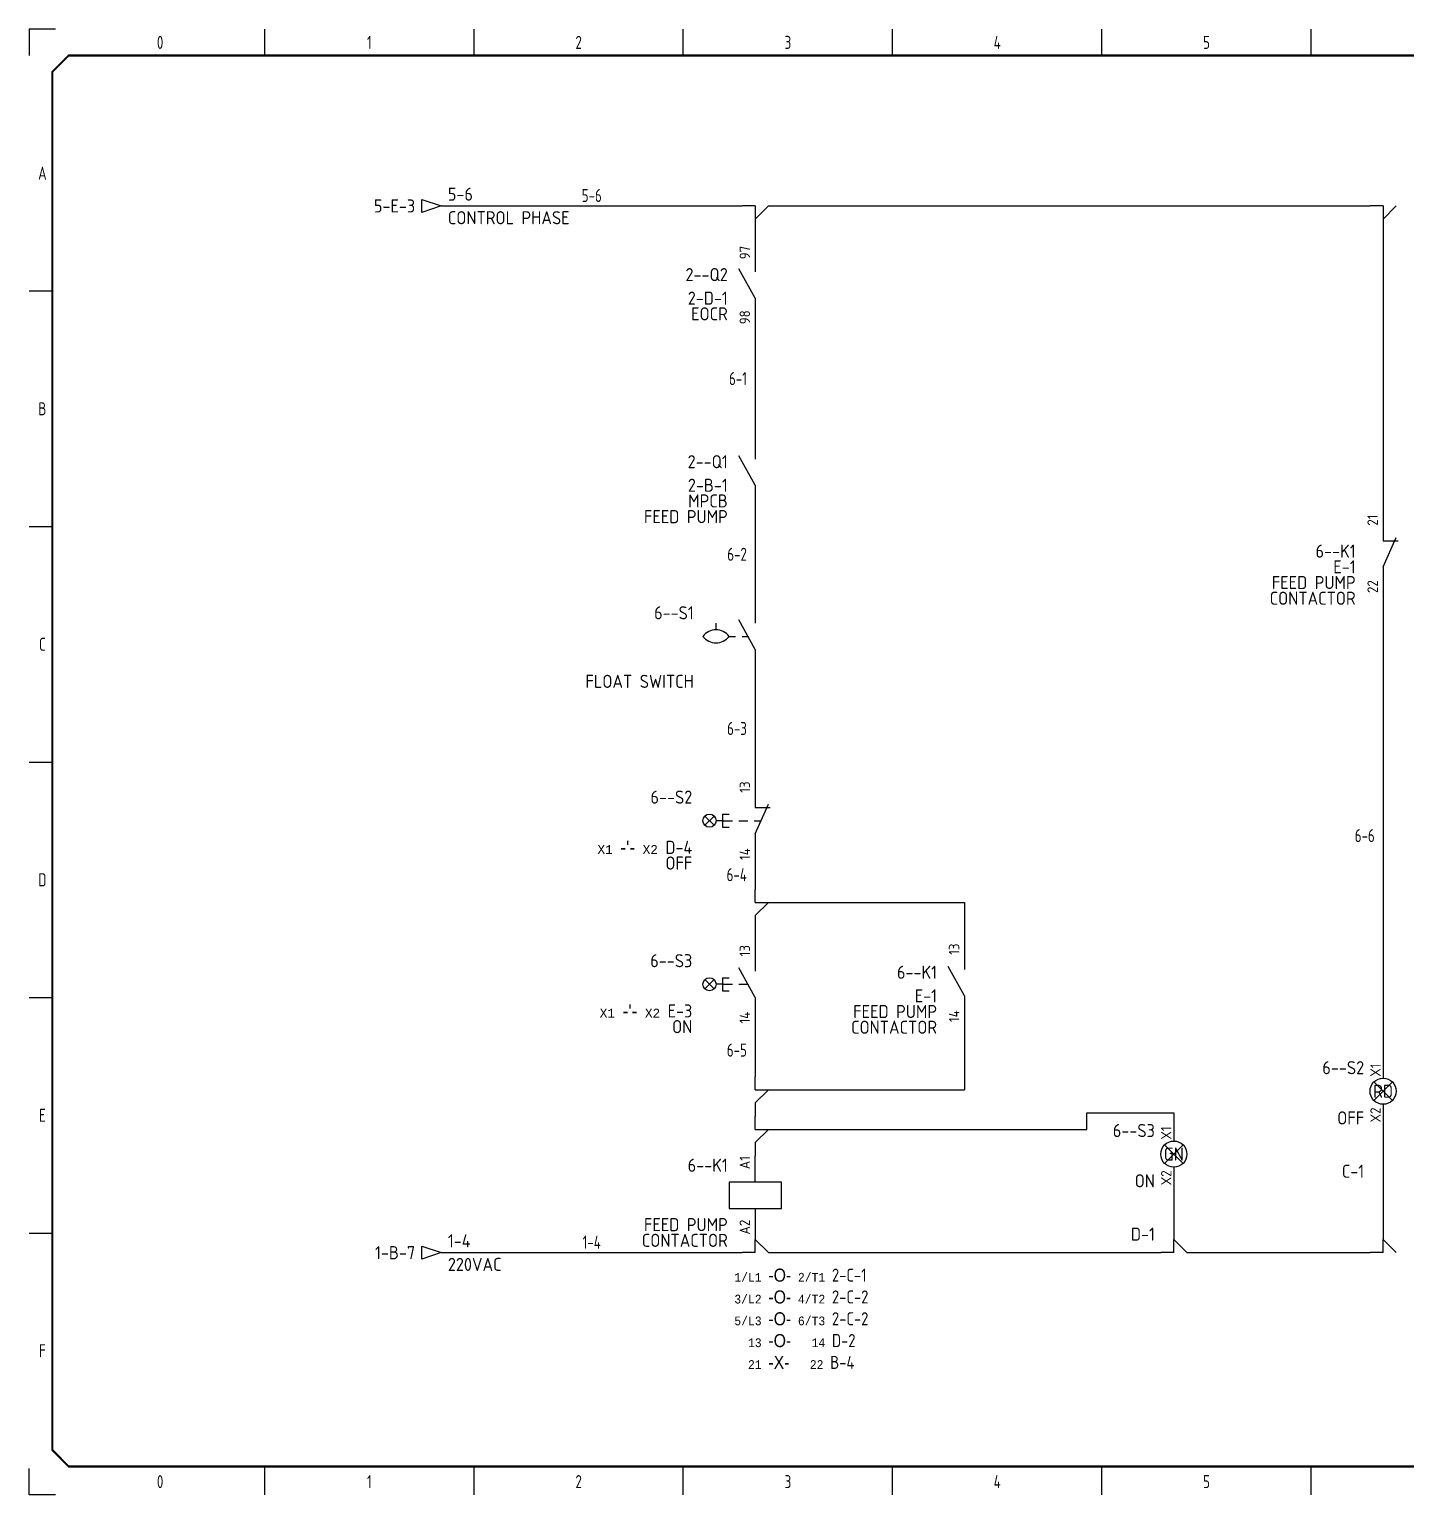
# Model space of a CAD drawing. Extents: x 5 to 415, y 5 to 285.
# Drawn here: x 5 to 268.1, y 5 to 285 of the extents above; entities that cross this region are included whole.
import ezdxf
from ezdxf.enums import TextEntityAlignment as Align

# ---------------------------------------------------------------- set-up
doc = ezdxf.new("R2010")
doc.units = 0
doc.header["$LTSCALE"] = 10
for name, color, linetype in [('DESC', 7, 'Continuous'), ('DESCCHILD', 7, 'Continuous'), ('MISC', 4, 'Continuous'), ('RD_16_mm', 7, 'Continuous'), ('SYMS', 7, 'Continuous'), ('TAGS', 4, 'Continuous'), ('TERMS', 3, 'Continuous'), ('TITLE', 7, 'Continuous'), ('Title blocks', 7, 'Continuous'), ('WH_16_mm', 7, 'Continuous'), ('WIRENO', 3, 'Continuous'), ('WIREREF_DEST', 52, 'Continuous'), ('WIRES', 7, 'Continuous'), ('XREF', 7, 'Continuous'), ('XREFCHILD', 134, 'Continuous')]:
    doc.layers.add(name, color=color, linetype=linetype)
doc.styles.add('ISO8', font='ISO8.shx', dxfattribs={"width": 0.8})
doc.styles.add('ITALIC', font='ITALIC')
doc.styles.add('SIMPLEX', font='simplex')
doc.styles.add('WD_IEC', font='ISOCP2.shx', dxfattribs={"width": 0.9, "height": 4})

# ---------------------------------------------------------------- blocks, each defined once
blk = doc.blocks.new('Title_blocks_A3')
at = {"layer": 'TITLE', "const_width": 0.392}
blk.add_lwpolyline([(372.89, 13.53), (372.89, 276.86), (369.75, 280), (12.53, 280), (9.39, 276.86), (9.39, 13.53), (12.53, 10.39), (369.75, 10.39)], close=True, dxfattribs=at)
at = {"layer": 'Title blocks', "color": 7}
for p, q in [((50, 280), (50, 285)), ((90, 280), (90, 285)), ((130, 280), (130, 285)), ((170, 280), (170, 285)), ((250, 280), (250, 285)), ((5, 235), (9.39, 235)), ((5, 190), (9.39, 190)), ((5, 100), (9.39, 100)), ((5, 55), (9.39, 55)), ((50, 5), (50, 10.39)), ((90, 5), (90, 10.39)), ((130, 5), (130, 10.39)), ((170, 5), (170, 10.39)), ((250, 5), (250, 10.39))]:
    blk.add_line(p, q, dxfattribs=at)
at = {"layer": 'Title blocks', "color": 2}
for p, q in [((210, 280), (210, 285)), ((5, 145), (9.39, 145)), ((210, 5), (210, 10.39))]:
    blk.add_line(p, q, dxfattribs=at)
at = {"layer": 'Title blocks'}
for points in [[(10, 285), (5, 285), (5, 280)], [(10, 5), (5, 5), (5, 10)]]:
    blk.add_lwpolyline(points, dxfattribs=at)
at = {"layer": 'TITLE', "color": 1, "style": 'ITALIC'}
for tag, height, p in [('TITLE#1', 1.5, (393.23, 52.79)), ('TITLE#2', 1.5, (393.23, 50.25)), ('TITLE#3', 1.5, (393.23, 47.71)), ('TITLE#4', 1.5, (393.23, 45.16)), ('DWG#', 2, (393.23, 20.38))]:
    blk.add_attdef(tag, text='', height=height, dxfattribs=at).set_placement(p, align=Align.CENTER)
at = {"layer": 'TITLE', "color": 1, "style": 'SIMPLEX'}
blk.add_attdef('CAD#', (376.32, 34.6), '', height=1.25, rotation=90, dxfattribs=at)
at = {"layer": 'TITLE', "color": 1}
for tag, p, height, style in [('ENGINEER', (381.68, 34.6), 1.25, 'ITALIC'), ('CHKDBY', (396.6, 34.6), 1.25, 'ITALIC'), ('JOB#', (384.53, 30.65), 1.25, 'SIMPLEX'), ('DRAWNBY', (397.48, 30.65), 1.25, 'ITALIC'), ('SCALE', (383.14, 26.88), 1.25, 'SIMPLEX'), ('DATE', (396.4, 26.88), 1.25, 'SIMPLEX'), ('SHTS', (397.95, 13.15), 2, 'ITALIC')]:
    blk.add_attdef(tag, p, '', height=height, dxfattribs=dict(at, style=style))
at = {"layer": 'TITLE', "color": 1, "style": 'ITALIC'}
blk.add_attdef('SH#', text='', height=2, dxfattribs=at).set_placement((389.77, 13.15), align=Align.RIGHT)
at = {"layer": 'TITLE', "color": 7, "flags": 9}
blk.add_attdef('WD_TB', (381.46, 10.39), '', height=1.57, dxfattribs=at)
at = {"layer": 'Title blocks', "style": 'ISO8', "width": 0.8}
for s, p in [('0', (30, 282.5)), ('1', (70, 282.5)), ('2', (110, 282.5)), ('3', (150, 282.5)), ('4', (190, 282.5)), ('5', (230, 282.5)), ('A', (7.5, 257.5)), ('B', (7.5, 212.5)), ('C', (7.5, 167.5)), ('D', (7.5, 122.5)), ('E', (7.5, 77.5)), ('F', (7.5, 32.5)), ('0', (30, 7.5)), ('1', (70, 7.5)), ('2', (110, 7.5)), ('3', (150, 7.5)), ('4', (190, 7.5)), ('5', (230, 7.5))]:
    blk.add_text(s, height=2.5, dxfattribs=at).set_placement(p, align=Align.MIDDLE)
blk = doc.blocks.new('HT0_184')
for p, q in [((0, 0), (-2.5, 0)), ((0, 0), (0, -2.5)), ((0, -2.5), (2.5, 0))]:
    blk.add_line(p, q)
at = {"style": 'WD_IEC', "flags": 1}
for tag, p in [('X4TERM01', (-2.5, 0)), ('X1TERM01', (2.5, 0)), ('X8TERM01', (0, -2.5)), ('WDWSEQ', (1.53, -1.26))]:
    blk.add_attdef(tag, p, '', height=0.4, dxfattribs=at)
blk = doc.blocks.new('HT0_124')
for p, q in [((0, 0), (-2.5, 0)), ((0, 0), (0, 2.5)), ((0, 2.5), (2.5, 0))]:
    blk.add_line(p, q)
at = {"style": 'WD_IEC', "flags": 1}
for tag, p in [('X2TERM01', (0, 2.5)), ('X4TERM01', (-2.5, 0)), ('WDWSEQ', (1.6, 1.48)), ('X1TERM01', (2.5, 0))]:
    blk.add_attdef(tag, p, '', height=0.4, dxfattribs=at)
blk = doc.blocks.new('VMS1')
for p, q in [((0, 2.5), (0, 7.5)), ((0, -2.5), (0, -7.5))]:
    blk.add_line(p, q)
blk.add_lwpolyline([(-5, 2.5), (-5, -2.5), (5, -2.5), (5, 2.5)], close=True)
at = {"style": 'WD_IEC'}
for tag, p in [('INST', (-5.25, 10.5)), ('LOC', (-5.25, 7.5)), ('TAG1', (-5.25, 4.5)), ('DESC1', (-5.25, -6.85)), ('DESC2', (-5.25, -9.85)), ('DESC3', (-5.25, -12.85))]:
    blk.add_attdef(tag, text='', height=2.5, dxfattribs=at).set_placement(p, align=Align.RIGHT)
blk.add_attdef('TERM01', text='', height=2, rotation=90, dxfattribs=at).set_placement((-1, 7.5), align=Align.RIGHT)
at = {"style": 'WD_IEC', "flags": 1}
for tag, p, height in [('X2TERM01', (0, 7.5), 0.32), ('X4LINK', (-5, 0), 0.32), ('X1LINK', (5, 0), 0.32), ('ASSYCODE', (1, -4), 1), ('FAMILY', (1, -5.5), 1), ('X8TERM02', (0, -7.5), 0.32), ('CATDESC', (1, -7), 1)]:
    blk.add_attdef(tag, p, '', height=height, dxfattribs=at)
at = {"style": 'WD_IEC', "flags": 9}
for tag, p in [('MFG', (-6, 1)), ('CAT', (-6, -1.5))]:
    blk.add_attdef(tag, text='', height=1.5, dxfattribs=at).set_placement(p, align=Align.RIGHT)
at = {"style": 'WD_IEC'}
blk.add_attdef('TERM02', (-1, -7.5), '', height=2, rotation=90, dxfattribs=at)
at = {"lineweight": 9, "style": 'WD_IEC'}
for tag, p in [('NO', (-5.5, -16.5)), ('NC', (-5.5, -19.5))]:
    blk.add_attdef(tag, text='', height=2.5, dxfattribs=at).set_placement(p, align=Align.TOP_RIGHT)
for tag, p in [('XREFNO', (-4, -16.5)), ('XREFNC', (-4, -19.5))]:
    blk.add_attdef(tag, text='', height=2.5, dxfattribs=at).set_placement(p, align=Align.TOP_LEFT)
blk = doc.blocks.new('VCR21')
for p, q in [((0, 7.5), (0, 2.5)), ((0, -2.5), (-3.12, 3.12)), ((0, -2.5), (0, -7.5))]:
    blk.add_line(p, q)
at = {"style": 'WD_IEC'}
for tag, p in [('INST', (-5.25, 6.75)), ('LOC', (-5.25, 3.75)), ('TAG2', (-5.25, 0.75)), ('XREF', (-5.25, -3.75)), ('DESC1', (-5.25, -6.75)), ('DESC2', (-5.25, -9.75)), ('DESC3', (-5.25, -12.75))]:
    blk.add_attdef(tag, text='', height=2.5, dxfattribs=at).set_placement(p, align=Align.RIGHT)
blk.add_attdef('TERM01', text='', height=2, rotation=90, dxfattribs=at).set_placement((-1, 7.5), align=Align.RIGHT)
at = {"style": 'WD_IEC', "flags": 1}
for tag, p, height in [('X2TERM01', (0, 7.5), 0.32), ('X4LINK', (-2.75, 0), 0.32), ('X1LINK', (-0.5, 0), 0.32), ('CONTACT', (4, -3.5), 1), ('FAMILY', (4, -5), 1), ('COMMON', (5.25, -4.75), 1), ('X8TERM02', (0, -7.5), 0.32)]:
    blk.add_attdef(tag, p, '', height=height, dxfattribs=at)
at = {"style": 'WD_IEC'}
blk.add_attdef('TERM02', (-1, -7.5), '', height=2, rotation=90, dxfattribs=at)
blk = doc.blocks.new('VFL11')
for p, q in [((0, 7.5), (0, 2.5)), ((0, -2.5), (-3.125, 3.125)), ((-7.5, 1.25), (-7.5, 2.5)), ((-5, 0), (-3.75, 0)), ((-2.5, 0), (-1.389, 0)), ((0, -2.5), (0, -7.5))]:
    blk.add_line(p, q)
for centre, start, end in [((-7.5, -1.875), 36.8699, 143.1301), ((-7.5, 1.875), 216.8699, 323.1301)]:
    blk.add_arc(centre, 3.125, start, end)
at = {"style": 'WD_IEC'}
for tag, p in [('INST', (-11.75, 10.25)), ('LOC', (-11.75, 6.75)), ('TAG1', (-11.75, 3.25)), ('RATING1', (-11.75, -1.35)), ('DESC1', (-11.75, -9.85)), ('DESC2', (-11.75, -13.35)), ('DESC3', (-11.75, -16.85))]:
    blk.add_attdef(tag, text='', height=2.5, dxfattribs=at).set_placement(p, align=Align.RIGHT)
blk.add_attdef('TERM01', text='', height=2, rotation=90, dxfattribs=at).set_placement((-1, 7.5), align=Align.RIGHT)
at = {"style": 'WD_IEC', "flags": 1}
for tag, p, height in [('X2TERM01', (0, 7.5), 0.32), ('MFG', (2.75, 6.5), 1.5), ('CAT', (2.75, 4), 1.5), ('X1LINK', (0, 0), 0.32), ('CONTACT', (1, -2.5), 1), ('COMMON', (2.25, -3.75), 1), ('ASSYCODE', (1, -4), 1), ('FAMILY', (1, -5.5), 1), ('X8TERM02', (0, -7.5), 0.32), ('CATDESC', (1, -7), 1)]:
    blk.add_attdef(tag, p, '', height=height, dxfattribs=at)
at = {"style": 'WD_IEC'}
blk.add_attdef('TERM02', (-1, -7.5), '', height=2, rotation=90, dxfattribs=at)
at = {"lineweight": 15, "style": 'WD_IEC'}
for tag, p in [('XREF', (-11.75, -6)), ('WDTAGALT', (-11.5, -20.5))]:
    blk.add_attdef(tag, text='', height=2.5, dxfattribs=at).set_placement(p, align=Align.RIGHT)
blk = doc.blocks.new('VPB12S75')
for p, q in [((0, 7.5), (0, 2.5)), ((0, -2.5), (2.5, 3.13)), ((-9.63, -0.88), (-7.87, 0.88)), ((-7.87, -0.88), (-9.63, 0.88)), ((-6.25, 0), (-7.5, 0)), ((-6.25, 1.25), (-6.25, -1.25)), ((-6.25, 1.25), (-5, 1.25)), ((-6.25, 0), (-4.38, 0)), ((-3.13, 0), (-1.39, 0)), ((-0.23, 0), (1.11, 0)), ((0, 2.5), (2.87, 2.5)), ((-6.25, -1.25), (-5, -1.25)), ((0, -2.5), (0, -7.5))]:
    blk.add_line(p, q)
blk.add_circle((-8.75, 0), 1.25)
at = {"style": 'WD_IEC'}
for tag, p in [('INST', (-12.03, 9.25)), ('LOC', (-12.03, 6.25)), ('TAG1', (-12.03, 3.25)), ('DESC1', (-12.03, -9.35)), ('DESC2', (-12.03, -12.35)), ('DESC3', (-12.03, -15.35))]:
    blk.add_attdef(tag, text='', height=2.5, dxfattribs=at).set_placement(p, align=Align.RIGHT)
blk.add_attdef('TERM01', text='', height=2, rotation=90, dxfattribs=at).set_placement((-1, 7.5), align=Align.RIGHT)
at = {"style": 'WD_IEC', "flags": 1}
for tag, p, height in [('X2TERM01', (0, 7.5), 0.32), ('CONTACT', (0.5, 4.5), 1), ('COMMON', (1.75, 3.25), 1), ('X1LINK', (1.87, 0), 0.32), ('ASSYCODE', (1, -4), 1), ('FAMILY', (1, -5.5), 1), ('X8TERM02', (0, -7.5), 0.32), ('CATDESC', (1, -7), 1)]:
    blk.add_attdef(tag, p, '', height=height, dxfattribs=at)
at = {"style": 'WD_IEC', "flags": 9}
for tag, p in [('MFG', (-12.53, -0.25)), ('CAT', (-12.53, -2.75))]:
    blk.add_attdef(tag, text='', height=1.5, dxfattribs=at).set_placement(p, align=Align.RIGHT)
at = {"style": 'WD_IEC'}
blk.add_attdef('TERM02', (-1, -7.5), '', height=2, rotation=90, dxfattribs=at)
at = {"lineweight": 15, "style": 'WD_IEC'}
blk.add_attdef('XREF', text='', height=2.5, dxfattribs=at).set_placement((-12.03, -6.35), align=Align.RIGHT)
blk = doc.blocks.new('VPB11S75')
for p, q in [((0, 7.5), (0, 2.5)), ((0, -2.5), (-3.13, 3.13)), ((-9.63, -0.88), (-7.87, 0.88)), ((-7.87, -0.88), (-9.63, 0.88)), ((-6.25, 0), (-7.5, 0)), ((-6.25, 1.25), (-6.25, -1.25)), ((-6.25, 1.25), (-5, 1.25)), ((-6.25, 0), (-4.38, 0)), ((-3.13, 0), (-1.39, 0)), ((-6.25, -1.25), (-5, -1.25)), ((0, -2.5), (0, -7.5))]:
    blk.add_line(p, q)
blk.add_circle((-8.75, 0), 1.25)
at = {"style": 'WD_IEC'}
for tag, p in [('INST', (-12.03, 9.25)), ('LOC', (-12.03, 6.25)), ('TAG1', (-12.03, 3.25)), ('DESC1', (-12.03, -9.35)), ('DESC2', (-12.03, -12.35)), ('DESC3', (-12.03, -15.35))]:
    blk.add_attdef(tag, text='', height=2.5, dxfattribs=at).set_placement(p, align=Align.RIGHT)
blk.add_attdef('TERM01', text='', height=2, rotation=90, dxfattribs=at).set_placement((-1, 7.5), align=Align.RIGHT)
at = {"style": 'WD_IEC', "flags": 1}
for tag, p, height in [('X2TERM01', (0, 7.5), 0.32), ('CONTACT', (0.5, 4.5), 1), ('COMMON', (1.75, 3.25), 1), ('X1LINK', (0, 0), 0.32), ('ASSYCODE', (1, -4), 1), ('FAMILY', (1, -5.5), 1), ('X8TERM02', (0, -7.5), 0.32), ('CATDESC', (1, -7), 1)]:
    blk.add_attdef(tag, p, '', height=height, dxfattribs=at)
at = {"style": 'WD_IEC', "flags": 9}
for tag, p in [('MFG', (-12.53, -0.25)), ('CAT', (-12.53, -2.75))]:
    blk.add_attdef(tag, text='', height=1.5, dxfattribs=at).set_placement(p, align=Align.RIGHT)
at = {"style": 'WD_IEC'}
blk.add_attdef('TERM02', (-1, -7.5), '', height=2, rotation=90, dxfattribs=at)
at = {"lineweight": 15, "style": 'WD_IEC'}
blk.add_attdef('XREF', text='', height=2.5, dxfattribs=at).set_placement((-12.03, -6.35), align=Align.RIGHT)
blk = doc.blocks.new('HT0_812')
for p, q in [((0, 0), (0, 2.5)), ((0, 0), (2.5, 0)), ((2.5, 0), (0, -2.5))]:
    blk.add_line(p, q)
at = {"style": 'WD_IEC', "flags": 1}
for tag, p in [('X2TERM01', (0, 2.5)), ('WDWSEQ', (1.92, 1.22)), ('X1TERM01', (2.5, 0)), ('X8TERM01', (0, -2.5))]:
    blk.add_attdef(tag, p, '', height=0.4, dxfattribs=at)
blk = doc.blocks.new('VPB2G')
for p, q in [((-1.77, -1.77), (1.77, 1.77)), ((1.77, -1.77), (-1.77, 1.77))]:
    blk.add_line(p, q)
blk.add_circle((0, 0), 2.5)
at = {"style": 'WD_IEC'}
for tag, p in [('INST', (-3.62, 10.25)), ('LOC', (-3.62, 6.75)), ('TAG2', (-3.62, 3.25)), ('DESC1', (-3.62, -6.35)), ('DESC2', (-3.62, -9.85)), ('DESC3', (-3.62, -13.35))]:
    blk.add_attdef(tag, text='', height=2.5, dxfattribs=at).set_placement(p, align=Align.RIGHT)
blk.add_attdef('TERM01', (-0.45, 2.77), '', height=2, rotation=90, dxfattribs=at)
at = {"style": 'WD_IEC', "flags": 1}
for tag, p, height in [('FAMILY', (2.28, 5.48), 1), ('X2TERM01', (0, 2.5), 0.32), ('CATDESC', (2.28, 3.98), 1), ('X4LINK', (-3, 0), 0.32), ('X1LINK', (3, 0), 0.32), ('X8TERM02', (0, -2.5), 0.32)]:
    blk.add_attdef(tag, p, '', height=height, dxfattribs=at)
at = {"lineweight": 13, "style": 'WD_IEC'}
blk.add_attdef('COLOR', text='', height=2.5, dxfattribs=at).set_placement((0, 0), align=Align.MIDDLE_CENTER)
at = {"style": 'WD_IEC'}
blk.add_attdef('TERM02', text='', height=2, rotation=90, dxfattribs=at).set_placement((-0.45, -3.1), align=Align.RIGHT)
at = {"lineweight": 15, "style": 'WD_IEC'}
for tag, p in [('XREF', (-3.62, -16.54)), ('WDTAGALT', (-3.62, -19.53))]:
    blk.add_attdef(tag, text='', height=2.5, dxfattribs=at).set_placement(p, align=Align.RIGHT)
blk = doc.blocks.new('VPB2R')
for p, q in [((-1.77, -1.77), (1.77, 1.77)), ((1.77, -1.77), (-1.77, 1.77))]:
    blk.add_line(p, q)
blk.add_circle((0, 0), 2.5)
at = {"style": 'WD_IEC'}
for tag, p in [('INST', (-3.62, 10.25)), ('LOC', (-3.62, 6.75)), ('TAG2', (-3.62, 3.25)), ('DESC1', (-3.62, -6.35)), ('DESC2', (-3.62, -9.85)), ('DESC3', (-3.62, -13.35))]:
    blk.add_attdef(tag, text='', height=2.5, dxfattribs=at).set_placement(p, align=Align.RIGHT)
blk.add_attdef('TERM01', (-0.45, 2.77), '', height=2, rotation=90, dxfattribs=at)
at = {"style": 'WD_IEC', "flags": 1}
for tag, p, height in [('FAMILY', (2.28, 5.48), 1), ('X2TERM01', (0, 2.5), 0.32), ('CATDESC', (2.28, 3.98), 1), ('X4LINK', (-3, 0), 0.32), ('X1LINK', (3, 0), 0.32), ('X8TERM02', (0, -2.5), 0.32)]:
    blk.add_attdef(tag, p, '', height=height, dxfattribs=at)
at = {"lineweight": 13, "style": 'WD_IEC'}
blk.add_attdef('COLOR', text='', height=2.5, dxfattribs=at).set_placement((0, 0), align=Align.MIDDLE_CENTER)
at = {"style": 'WD_IEC'}
blk.add_attdef('TERM02', text='', height=2, rotation=90, dxfattribs=at).set_placement((-0.45, -3.1), align=Align.RIGHT)
at = {"lineweight": 15, "style": 'WD_IEC'}
for tag, p in [('XREF', (-3.62, -16.54)), ('WDTAGALT', (-3.62, -19.53))]:
    blk.add_attdef(tag, text='', height=2.5, dxfattribs=at).set_placement(p, align=Align.RIGHT)
blk = doc.blocks.new('VCR22')
for p, q in [((0, 7.5), (0, 2.5)), ((0, -2.5), (2.5, 3.12)), ((0, 2.5), (2.87, 2.5)), ((0, -2.5), (0, -7.5))]:
    blk.add_line(p, q)
at = {"style": 'WD_IEC'}
for tag, p in [('INST', (-5.25, 5.25)), ('LOC', (-5.25, 2.25)), ('TAG2', (-5.25, -0.75)), ('XREF', (-5.25, -3.75)), ('DESC1', (-5.25, -6.75)), ('DESC2', (-5.25, -9.75)), ('DESC3', (-5.25, -12.75))]:
    blk.add_attdef(tag, text='', height=2.5, dxfattribs=at).set_placement(p, align=Align.RIGHT)
blk.add_attdef('TERM01', text='', height=2, rotation=90, dxfattribs=at).set_placement((-1, 7.5), align=Align.RIGHT)
at = {"style": 'WD_IEC', "flags": 1}
for tag, p, height in [('X2TERM01', (0, 7.5), 0.32), ('X4LINK', (-0.55, 0), 0.32), ('X1LINK', (1.92, 0), 0.32), ('CONTACT', (4, -3.5), 1), ('FAMILY', (4, -5), 1), ('COMMON', (5.25, -4.75), 1), ('X8TERM02', (0, -7.5), 0.32)]:
    blk.add_attdef(tag, p, '', height=height, dxfattribs=at)
at = {"style": 'WD_IEC'}
blk.add_attdef('TERM02', (-1, -7.5), '', height=2, rotation=90, dxfattribs=at)
blk = doc.blocks.new('HA1D3')
blk.add_lwpolyline([(0, 0), (-3.75, -1.25), (-3.75, 1.25)], close=True)
at = {"style": 'WD_IEC', "flags": 1}
blk.add_attdef('SIGCODE', text='', height=1, dxfattribs=at).set_placement((-2.5, 1.8), align=Align.RIGHT)
at = {"style": 'WD_IEC'}
for tag, p, height, flags in [('WIRENO', (1.25, 1), 2.5, 8), ('X1TERM01', (0, 0), 0.32, 1)]:
    blk.add_attdef(tag, p, '', height=height, dxfattribs=dict(at, flags=flags))
blk.add_attdef('XREF', text='', height=2.5, dxfattribs=at).set_placement((-5, 0), align=Align.MIDDLE_RIGHT)
blk.add_attdef('DESC1', text='', height=2.5, dxfattribs=at).set_placement((1.25, -1), align=Align.TOP_LEFT)
blk = doc.blocks.new('WD_WNH')
at = {"linetype": 'Continuous', "style": 'WD_IEC', "width": 0.8}
blk.add_attdef('WIRENO', text='', height=2.5, dxfattribs=at).set_placement((0, 0.75), align=Align.CENTER)
at = {"style": 'WD_IEC', "flags": 1}
for tag, p in [('W08USER', (0, 0.375)), ('W04USER', (0, 0.875)), ('W05USER', (0, 0.75)), ('W09USER', (0, 0.25)), ('W03USER', (0, 1)), ('W06USER', (0, 0.625)), ('W07USER', (0, 0.5)), ('W02USER', (0, 1.125)), ('W01USER', (0, 1.25)), ('W10USER', (0, 0.125))]:
    blk.add_attdef(tag, text='', height=0.08, dxfattribs=at).set_placement(p, align=Align.CENTER)
blk = doc.blocks.new('WD_WNV')
at = {"linetype": 'Continuous', "style": 'WD_IEC', "width": 0.8}
blk.add_attdef('WIRENO', text='', height=2.5, dxfattribs=at).set_placement((-1.6, 0), align=Align.MIDDLE_RIGHT)
at = {"style": 'WD_IEC', "flags": 1}
for tag, p in [('W08USER', (-1, 0.375)), ('W04USER', (-1, 0.875)), ('W05USER', (-1, 0.75)), ('W09USER', (-1, 0.25)), ('W03USER', (-1, 1)), ('W06USER', (-1, 0.625)), ('W07USER', (-1, 0.5)), ('W02USER', (-1, 1.125)), ('W01USER', (-1, 1.25)), ('W10USER', (-1, 0.125))]:
    blk.add_attdef(tag, text='', height=0.08, dxfattribs=at).set_placement(p, align=Align.CENTER)

msp = doc.modelspace()

# ---------------------------------------------------------------- linework, layer by layer
at = {"layer": 'RD_16_mm'}
for p, q in [((83.75, 251.25), (141.25, 251.25)), ((146.25, 251.25), (261.25, 251.25)), ((143.75, 248.75), (143.75, 243.63)), ((263.75, 248.75), (263.75, 192.29))]:
    msp.add_line(p, q, dxfattribs=at)
at = {"layer": 'WH_16_mm'}
for p, q in [((263.75, 79.59), (263.75, 53.75)), ((223.75, 67.58), (223.75, 53.75)), ((143.75, 54.7), (143.75, 53.75)), ((83.75, 51.25), (141.25, 51.25)), ((146.25, 51.25), (221.25, 51.25)), ((226.25, 51.25), (261.25, 51.25))]:
    msp.add_line(p, q, dxfattribs=at)
at = {"layer": 'WIRES'}
for p, q in [((143.75, 228.63), (143.75, 207.88)), ((143.75, 192.88), (143.75, 176.51)), ((263.75, 177.29), (263.75, 84.59)), ((143.75, 161.51), (143.75, 141.29)), ((143.75, 126.29), (143.75, 120.66)), ((146.25, 118.16), (183.75, 118.16)), ((183.75, 118.16), (183.75, 110.32)), ((143.75, 115.66), (143.75, 110.03)), ((183.75, 95.32), (183.75, 82.36)), ((143.75, 95.03), (143.75, 84.86)), ((146.25, 82.36), (183.75, 82.36)), ((143.75, 79.86), (143.75, 77.28)), ((207.11, 74.78), (207.11, 77.99)), ((207.11, 77.99), (223.75, 77.99)), ((223.75, 77.99), (223.75, 72.58)), ((146.25, 74.78), (207.11, 74.78)), ((143.75, 72.28), (143.75, 69.7))]:
    msp.add_line(p, q, dxfattribs=at)

# ---------------------------------------------------------------- block references
at = {"layer": 'SYMS'}
msp.add_blockref('Title_blocks_A3', (0, 0), dxfattribs=at)
ref = msp.add_blockref('HA1D3', (83.75, 251.25), dxfattribs=at)
ref.add_attrib('WIRENO', '5-6', (85, 252.25), dxfattribs={"layer": 'WIREREF_DEST', "height": 2.5, "style": 'WD_IEC', "flags": 8})
ref.add_attrib('DESC1', 'CONTROL PHASE', dxfattribs={"layer": 'DESC', "height": 2.5, "style": 'WD_IEC'}).set_placement((85, 250.25), align=Align.TOP_LEFT)
ref.add_attrib('XREF', '5-E-3', dxfattribs={"layer": 'XREF', "height": 2.5, "style": 'WD_IEC'}).set_placement((78.75, 251.25), align=Align.MIDDLE_RIGHT)
ref = msp.add_blockref('VCR21', (143.75, 236.13), dxfattribs=at)
ref.add_attrib('TERM02', '98', (142.75, 228.63), dxfattribs={"layer": 'TERMS', "height": 2, "rotation": 90, "style": 'WD_IEC'})
ref.add_attrib('TERM01', '97', dxfattribs={"layer": 'TERMS', "height": 2, "rotation": 90, "style": 'WD_IEC'}).set_placement((142.75, 243.63), align=Align.RIGHT)
ref.add_attrib('XREF', '2-D-1', dxfattribs={"layer": 'XREFCHILD', "height": 2.5, "style": 'WD_IEC'}).set_placement((138.5, 232.38), align=Align.RIGHT)
ref.add_attrib('DESC1', 'EOCR', dxfattribs={"layer": 'DESCCHILD', "height": 2.5, "style": 'WD_IEC'}).set_placement((138.5, 229.38), align=Align.RIGHT)
ref.add_attrib('TAG2', '2--Q2', dxfattribs={"layer": 'TAGS', "height": 2.5, "style": 'WD_IEC'}).set_placement((138.5, 236.88), align=Align.RIGHT)
ref = msp.add_blockref('VCR21', (143.75, 200.38), dxfattribs=at)
ref.add_attrib('XREF', '2-B-1', dxfattribs={"layer": 'XREFCHILD', "height": 2.5, "style": 'WD_IEC'}).set_placement((138.5, 196.63), align=Align.RIGHT)
ref.add_attrib('DESC2', 'FEED PUMP', dxfattribs={"layer": 'DESCCHILD', "height": 2.5, "style": 'WD_IEC'}).set_placement((138.5, 190.63), align=Align.RIGHT)
ref.add_attrib('DESC1', 'MPCB', dxfattribs={"layer": 'DESCCHILD', "height": 2.5, "style": 'WD_IEC'}).set_placement((138.5, 193.63), align=Align.RIGHT)
ref.add_attrib('TAG2', '2--Q1', dxfattribs={"layer": 'TAGS', "height": 2.5, "style": 'WD_IEC'}).set_placement((138.5, 201.13), align=Align.RIGHT)
ref = msp.add_blockref('VCR22', (263.75, 184.79), dxfattribs=at)
ref.add_attrib('TERM02', '22', (262.75, 177.29), dxfattribs={"layer": 'TERMS', "height": 2, "rotation": 90, "style": 'WD_IEC'})
ref.add_attrib('TERM01', '21', dxfattribs={"layer": 'TERMS', "height": 2, "rotation": 90, "style": 'WD_IEC'}).set_placement((262.75, 192.29), align=Align.RIGHT)
ref.add_attrib('XREF', 'E-1', dxfattribs={"layer": 'XREFCHILD', "height": 2.5, "style": 'WD_IEC'}).set_placement((258.5, 181.04), align=Align.RIGHT)
ref.add_attrib('DESC2', 'CONTACTOR', dxfattribs={"layer": 'DESCCHILD', "height": 2.5, "style": 'WD_IEC'}).set_placement((258.5, 175.04), align=Align.RIGHT)
ref.add_attrib('DESC1', 'FEED PUMP', dxfattribs={"layer": 'DESCCHILD', "height": 2.5, "style": 'WD_IEC'}).set_placement((258.5, 178.04), align=Align.RIGHT)
ref.add_attrib('TAG2', '6--K1', dxfattribs={"layer": 'TAGS', "height": 2.5, "style": 'WD_IEC'}).set_placement((258.5, 184.04), align=Align.RIGHT)
ref = msp.add_blockref('VFL11', (143.75, 169.01), dxfattribs=at)
ref.add_attrib('DESC1', 'FLOAT SWITCH', dxfattribs={"layer": 'DESC', "height": 2.5, "style": 'WD_IEC'}).set_placement((132, 159.16), align=Align.RIGHT)
ref.add_attrib('TAG1', '6--S1', dxfattribs={"layer": 'TAGS', "height": 2.5, "style": 'WD_IEC'}).set_placement((132, 172.26), align=Align.RIGHT)
ref = msp.add_blockref('VPB12S75', (143.75, 133.79), dxfattribs=at)
ref.add_attrib('TERM02', '14', (142.75, 126.29), dxfattribs={"layer": 'TERMS', "height": 2, "rotation": 90, "style": 'WD_IEC'})
ref.add_attrib('TERM01', '13', dxfattribs={"layer": 'TERMS', "height": 2, "rotation": 90, "style": 'WD_IEC'}).set_placement((142.75, 141.29), align=Align.RIGHT)
ref.add_attrib('DESC1', 'OFF', dxfattribs={"layer": 'DESC', "height": 2.5, "style": 'WD_IEC'}).set_placement((131.72, 124.44), align=Align.RIGHT)
ref.add_attrib('TAG1', '6--S2', dxfattribs={"layer": 'TAGS', "height": 2.5, "style": 'WD_IEC'}).set_placement((131.72, 137.04), align=Align.RIGHT)
ref = msp.add_blockref('VPB11S75', (143.75, 102.53), dxfattribs=at)
ref.add_attrib('TERM02', '14', (142.75, 95.03), dxfattribs={"layer": 'TERMS', "height": 2, "rotation": 90, "style": 'WD_IEC'})
ref.add_attrib('TERM01', '13', dxfattribs={"layer": 'TERMS', "height": 2, "rotation": 90, "style": 'WD_IEC'}).set_placement((142.75, 110.03), align=Align.RIGHT)
ref.add_attrib('DESC1', 'ON', dxfattribs={"layer": 'DESC', "height": 2.5, "style": 'WD_IEC'}).set_placement((131.72, 93.18), align=Align.RIGHT)
ref.add_attrib('TAG1', '6--S3', dxfattribs={"layer": 'TAGS', "height": 2.5, "style": 'WD_IEC'}).set_placement((131.72, 105.78), align=Align.RIGHT)
ref = msp.add_blockref('VCR21', (183.75, 102.82), dxfattribs=at)
ref.add_attrib('TERM02', '14', (182.75, 95.32), dxfattribs={"layer": 'TERMS', "height": 2, "rotation": 90, "style": 'WD_IEC'})
ref.add_attrib('TERM01', '13', dxfattribs={"layer": 'TERMS', "height": 2, "rotation": 90, "style": 'WD_IEC'}).set_placement((182.75, 110.32), align=Align.RIGHT)
ref.add_attrib('XREF', 'E-1', dxfattribs={"layer": 'XREFCHILD', "height": 2.5, "style": 'WD_IEC'}).set_placement((178.5, 99.07), align=Align.RIGHT)
ref.add_attrib('DESC2', 'CONTACTOR', dxfattribs={"layer": 'DESCCHILD', "height": 2.5, "style": 'WD_IEC'}).set_placement((178.5, 93.07), align=Align.RIGHT)
ref.add_attrib('DESC1', 'FEED PUMP', dxfattribs={"layer": 'DESCCHILD', "height": 2.5, "style": 'WD_IEC'}).set_placement((178.5, 96.07), align=Align.RIGHT)
ref.add_attrib('TAG2', '6--K1', dxfattribs={"layer": 'TAGS', "height": 2.5, "style": 'WD_IEC'}).set_placement((178.5, 103.57), align=Align.RIGHT)
ref = msp.add_blockref('VPB2R', (263.75, 82.09), dxfattribs=at)
ref.add_attrib('XREF', 'C-1', dxfattribs={"layer": 'XREFCHILD', "lineweight": 15, "height": 2.5, "style": 'WD_IEC'}).set_placement((260.13, 65.55), align=Align.RIGHT)
ref.add_attrib('DESC1', 'OFF', dxfattribs={"layer": 'DESCCHILD', "height": 2.5, "style": 'WD_IEC'}).set_placement((260.13, 75.74), align=Align.RIGHT)
ref.add_attrib('COLOR', 'RD', dxfattribs={"layer": 'MISC', "lineweight": 13, "height": 2.5, "style": 'WD_IEC'}).set_placement((263.75, 82.09), align=Align.MIDDLE_CENTER)
ref.add_attrib('TAG2', '6--S2', dxfattribs={"layer": 'TAGS', "height": 2.5, "style": 'WD_IEC'}).set_placement((260.13, 85.34), align=Align.RIGHT)
ref.add_attrib('TERM01', 'X1', (263.3, 84.87), dxfattribs={"layer": 'TERMS', "height": 2, "rotation": 90, "style": 'WD_IEC'})
ref.add_attrib('TERM02', 'X2', dxfattribs={"layer": 'TERMS', "height": 2, "rotation": 90, "style": 'WD_IEC'}).set_placement((263.3, 78.99), align=Align.RIGHT)
ref = msp.add_blockref('VPB2G', (223.75, 70.08), dxfattribs=at)
ref.add_attrib('XREF', 'D-1', dxfattribs={"layer": 'XREFCHILD', "lineweight": 15, "height": 2.5, "style": 'WD_IEC'}).set_placement((220.13, 53.53), align=Align.RIGHT)
ref.add_attrib('DESC1', 'ON', dxfattribs={"layer": 'DESCCHILD', "height": 2.5, "style": 'WD_IEC'}).set_placement((220.13, 63.73), align=Align.RIGHT)
ref.add_attrib('COLOR', 'GN', dxfattribs={"layer": 'MISC', "lineweight": 13, "height": 2.5, "style": 'WD_IEC'}).set_placement((223.75, 70.08), align=Align.MIDDLE_CENTER)
ref.add_attrib('TAG2', '6--S3', dxfattribs={"layer": 'TAGS', "height": 2.5, "style": 'WD_IEC'}).set_placement((220.13, 73.33), align=Align.RIGHT)
ref.add_attrib('TERM01', 'X1', (223.3, 72.85), dxfattribs={"layer": 'TERMS', "height": 2, "rotation": 90, "style": 'WD_IEC'})
ref.add_attrib('TERM02', 'X2', dxfattribs={"layer": 'TERMS', "height": 2, "rotation": 90, "style": 'WD_IEC'}).set_placement((223.3, 66.97), align=Align.RIGHT)
ref = msp.add_blockref('VMS1', (143.75, 62.2), dxfattribs=at)
ref.add_attrib('TERM02', 'A2', (142.75, 54.7), dxfattribs={"layer": 'TERMS', "height": 2, "rotation": 90, "style": 'WD_IEC'})
ref.add_attrib('TERM01', 'A1', dxfattribs={"layer": 'TERMS', "height": 2, "rotation": 90, "style": 'WD_IEC'}).set_placement((142.75, 69.7), align=Align.RIGHT)
ref.add_attrib('DESC2', 'CONTACTOR', dxfattribs={"layer": 'DESC', "height": 2.5, "style": 'WD_IEC'}).set_placement((138.5, 52.35), align=Align.RIGHT)
ref.add_attrib('DESC1', 'FEED PUMP', dxfattribs={"layer": 'DESC', "height": 2.5, "style": 'WD_IEC'}).set_placement((138.5, 55.35), align=Align.RIGHT)
ref.add_attrib('TAG1', '6--K1', dxfattribs={"layer": 'TAGS', "height": 2.5, "style": 'WD_IEC'}).set_placement((138.5, 66.7), align=Align.RIGHT)
ref = msp.add_blockref('HA1D3', (83.75, 51.25), dxfattribs=at)
ref.add_attrib('WIRENO', '1-4', (85, 52.25), dxfattribs={"layer": 'WIREREF_DEST', "height": 2.5, "style": 'WD_IEC', "flags": 8})
ref.add_attrib('DESC1', '220VAC', dxfattribs={"layer": 'DESC', "height": 2.5, "style": 'WD_IEC'}).set_placement((85, 50.25), align=Align.TOP_LEFT)
ref.add_attrib('XREF', '1-B-7', dxfattribs={"layer": 'XREF', "height": 2.5, "style": 'WD_IEC'}).set_placement((78.75, 51.25), align=Align.MIDDLE_RIGHT)
at = {"layer": 'WIRENO'}
ref = msp.add_blockref('WD_WNH', (112.5, 251.25), dxfattribs=at)
ref.add_attrib('WIRENO', '5-6', dxfattribs={"linetype": 'Continuous', "height": 2.5, "style": 'WD_IEC', "width": 0.8}).set_placement((112.5, 252), align=Align.CENTER)
ref = msp.add_blockref('WD_WNV', (143.75, 218.26), dxfattribs=at)
ref.add_attrib('WIRENO', '6-1', dxfattribs={"linetype": 'Continuous', "height": 2.5, "style": 'WD_IEC', "width": 0.8}).set_placement((142.15, 218.26), align=Align.MIDDLE_RIGHT)
ref = msp.add_blockref('WD_WNV', (143.75, 184.69), dxfattribs=at)
ref.add_attrib('WIRENO', '6-2', dxfattribs={"linetype": 'Continuous', "height": 2.5, "style": 'WD_IEC', "width": 0.8}).set_placement((142.15, 184.69), align=Align.MIDDLE_RIGHT)
ref = msp.add_blockref('WD_WNV', (143.75, 151.4), dxfattribs=at)
ref.add_attrib('WIRENO', '6-3', dxfattribs={"linetype": 'Continuous', "height": 2.5, "style": 'WD_IEC', "width": 0.8}).set_placement((142.15, 151.4), align=Align.MIDDLE_RIGHT)
ref = msp.add_blockref('WD_WNV', (263.75, 130.94), dxfattribs=at)
ref.add_attrib('WIRENO', '6-6', dxfattribs={"linetype": 'Continuous', "height": 2.5, "style": 'WD_IEC', "width": 0.8}).set_placement((262.15, 130.94), align=Align.MIDDLE_RIGHT)
ref = msp.add_blockref('WD_WNV', (143.75, 123.47), dxfattribs=at)
ref.add_attrib('WIRENO', '6-4', dxfattribs={"linetype": 'Continuous', "height": 2.5, "style": 'WD_IEC', "width": 0.8}).set_placement((142.15, 123.47), align=Align.MIDDLE_RIGHT)
ref = msp.add_blockref('WD_WNV', (143.75, 89.95), dxfattribs=at)
ref.add_attrib('WIRENO', '6-5', dxfattribs={"linetype": 'Continuous', "height": 2.5, "style": 'WD_IEC', "width": 0.8}).set_placement((142.15, 89.95), align=Align.MIDDLE_RIGHT)
ref = msp.add_blockref('WD_WNH', (112.5, 51.25), dxfattribs=at)
ref.add_attrib('WIRENO', '1-4', dxfattribs={"linetype": 'Continuous', "height": 2.5, "style": 'WD_IEC', "width": 0.8}).set_placement((112.5, 52), align=Align.CENTER)
at = {"layer": 'WIRES'}
for name, p in [('HT0_184', (143.75, 251.25)), ('HT0_184', (263.75, 251.25)), ('HT0_812', (143.75, 118.16)), ('HT0_812', (143.75, 82.36)), ('HT0_812', (143.75, 74.78)), ('HT0_124', (143.75, 51.25)), ('HT0_124', (223.75, 51.25)), ('HT0_124', (263.75, 51.25))]:
    msp.add_blockref(name, p, dxfattribs=at)

# ---------------------------------------------------------------- texts
at = {"layer": 'XREF', "char_height": 2.5, "style": 'WD_IEC'}
for s, insert, attachment_point in [("\\W1;{\\Fmonotxt.shx|c0;\\H0.67x;X1 }{\\Facaderef.shx|c0;-'-} {\\Fmonotxt.shx|c0;\\H0.67x;X2} D-4", (131.72, 129.94), 3), ("\\W1;{\\Fmonotxt.shx|c0;\\H0.67x;X1 }{\\Facaderef.shx|c0;-'-} {\\Fmonotxt.shx|c0;\\H0.67x;X2} E-3", (131.72, 98.68), 3), ('{\\Fmonotxt.shx|c0;\\H0.67x;1/L1 }{\\Facaderef.shx|c0;-O-} {\\Fmonotxt.shx|c0;\\H0.67x;2/T1} 2-C-1\\P{\\Fmonotxt.shx|c0;\\H0.67x;3/L2 }{\\Facaderef.shx|c0;-O-} {\\Fmonotxt.shx|c0;\\H0.67x;4/T2} 2-C-2\\P{\\Fmonotxt.shx|c0;\\H0.67x;5/L3 }{\\Facaderef.shx|c0;-O-} {\\Fmonotxt.shx|c0;\\H0.67x;6/T3} 2-C-2\\P{\\Fmonotxt.shx|c0;\\H0.67x;  13 }{\\Facaderef.shx|c0;-O-} {\\Fmonotxt.shx|c0;\\H0.67x;  14} D-2\\P{\\Fmonotxt.shx|c0;\\H0.67x;  21 }{\\Facaderef.shx|c0;-X-} {\\Fmonotxt.shx|c0;\\H0.67x;  22} B-4', (139.75, 48.2), 1)]:
    msp.add_mtext(s, dxfattribs=dict(at, insert=insert, attachment_point=attachment_point))

doc.saveas('drawing.dxf')
